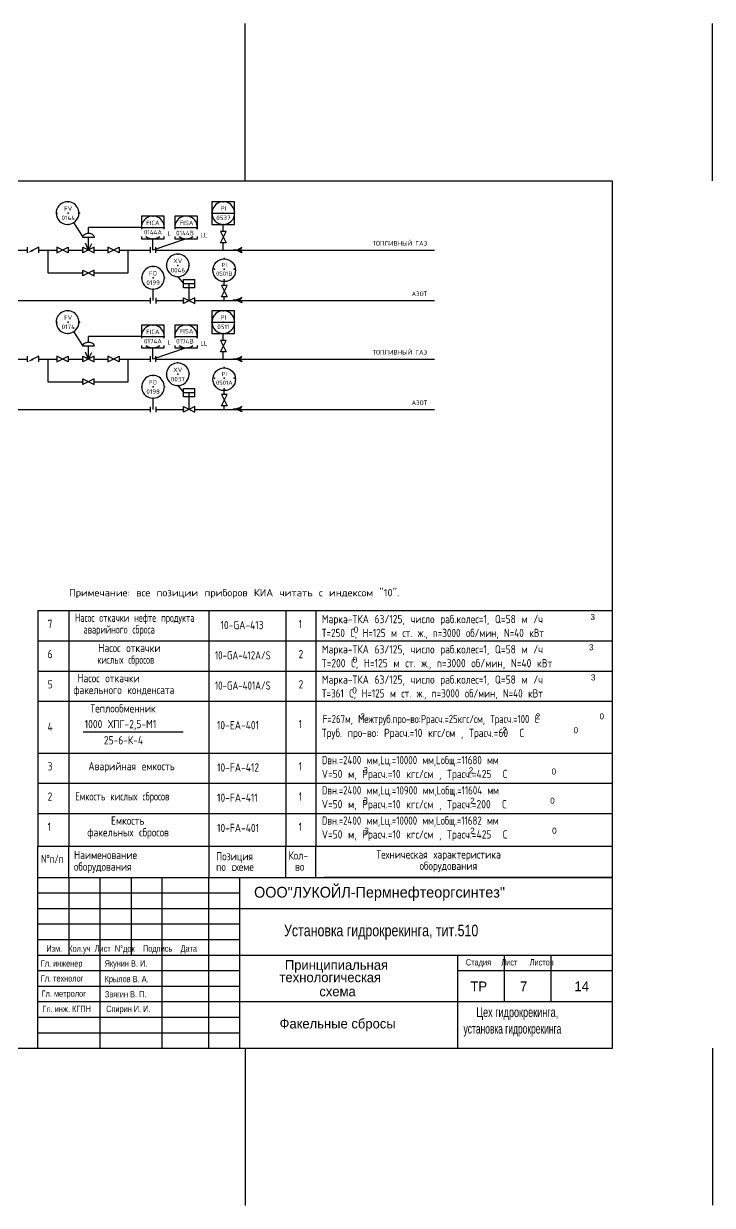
# Model space of a CAD drawing. Extents: x 173.9 to 269, y 119.5 to 158.6.
# Drawn here: x 246.2 to 268.97, y 119.52 to 158.62 of the extents above; entities that cross this region are included whole.
import ezdxf
from ezdxf.enums import TextEntityAlignment as Align

# ---------------------------------------------------------------- set-up
doc = ezdxf.new("R2010")
doc.units = 0
doc.linetypes.add('DASHED', pattern=[0.1875, 0.125, -0.0625])
doc.layers.get('0').update_dxf_attribs({"linetype": 'CONTINUOUS'})
for name, color, linetype in [('1', 7, 'CONTINUOUS'), ('CORPORATSERV', 3, 'CONTINUOUS'), ('IN-ATTRIBS', 7, 'CONTINUOUS'), ('IN-INST-TAP', 7, 'CONTINUOUS'), ('IN-INSTRUMENT', 7, 'CONTINUOUS'), ('IN-MIN-PROC', 2, 'CONTINUOUS'), ('IN-SOFTWARE', 7, 'CONTINUOUS'), ('IN-TEXT', 1, 'CONTINUOUS'), ('СЛОЙ1', 3, 'CONTINUOUS'), ('СЛОЙ2', 5, 'CONTINUOUS'), ('СЛОЙ3', 6, 'CONTINUOUS')]:
    doc.layers.add(name, color=color, linetype=linetype)
doc.styles.add('ATTRIBS', font='SIMPLEX', dxfattribs={"width": 0.9, "height": 0.1})
doc.styles.add('NARROW', font='simplex', dxfattribs={"width": 0.75, "height": 0.1})
doc.styles.add('S1', font='SIMPLEX', dxfattribs={"height": 0.1})
doc.styles.add('STYLE', font='txt.shx', dxfattribs={"width": 0.8, "height": 4})

# ---------------------------------------------------------------- blocks, each defined once
blk = doc.blocks.new('PF35')
blk.add_lwpolyline([(0, -0.0625), (0.25, 0.0625), (0.25, -0.0625), (0, 0.0625)], close=True)
at = {"layer": 'IN-ATTRIBS', "style": 'S1'}
for tag, p in [('MODE', (0.125, 0.078125)), ('SIZE', (0.125, -0.1875))]:
    blk.add_attdef(tag, text='', height=0.1, dxfattribs=at).set_placement(p, align=Align.CENTER)
blk = doc.blocks.new('X1', base_point=(27.875, 16.125))
for p, q in [((28, 16.0625), (27.75, 16.1875)), ((27.75, 16.0625), (28, 16.1875)), ((27.75, 16.1875), (27.75, 16.0625)), ((28, 16.1875), (28, 16.0625))]:
    blk.add_line(p, q)
for p in [(27.75, 16.125), (28, 16.125)]:
    blk.add_point(p)
blk = doc.blocks.new('PH29B')
at = {"linetype": 'Continuous'}
blk.add_line((-0.25, 0), (0.25, 0), dxfattribs=at)
for points in [[(0.25, -0.038), (0.25, 0.25), (-0.25, 0.25), (-0.25, -0.038)], [(-0.25, -0.199), (-0.25, -0.25), (0.25, -0.25), (0.25, -0.199)]]:
    blk.add_lwpolyline(points)
for start, end in [(351.1529, 188.8471), (232.6037, 307.3963)]:
    blk.add_arc((0, 0), 0.25, start, end)
blk = doc.blocks.new('BUBTEXT')
at = {"layer": 'IN-ATTRIBS'}
for p in [(-0.25, 0), (0, 0.25), (0, 0), (0.25, 0), (0, -0.25)]:
    blk.add_point(p, dxfattribs=at)
at = {"layer": 'IN-ATTRIBS', "flags": 1}
for tag, style, width, p in [('DWGNO', 'ATTRIBS', 0.8, (0.003, 0.447)), ('IDNUM', 'ATTRIBS', 0.8, (0.009, 0.584)), ('FILENO', 'ATTRIBS', 0.8, (-0.003, 0.311)), ('LOC', 'ATTRIBS', 0.8, (-0.08, -0.422)), ('SIG', 'ATTRIBS', 0.8, (-0.087, -0.563)), ('INSTALL', 'ATTRIBS', 0.8, (-0.087, -0.699)), ('SERV', 'ATTRIBS', 0.8, (-0.083, -0.838)), ('DATE', 'ATTRIBS', 0.8, (-0.088, -0.969)), ('DES', 'NARROW', 0.75, (-0.087, -1.102)), ('CSYS', 'NARROW', 0.75, (-0.087, -1.243))]:
    blk.add_attdef(tag, text='', height=0.1, dxfattribs=dict(at, style=style, width=width)).set_placement(p, align=Align.CENTER)
at = {"layer": 'IN-ATTRIBS', "style": 'ATTRIBS', "flags": 1}
blk.add_attdef('SYSCDI', text='', height=0.1, dxfattribs=at).set_placement((-0.312, 0.312), align=Align.RIGHT)
at = {"layer": 'IN-ATTRIBS', "style": 'S1'}
for tag, p in [('XT', (0.324, 0.257)), ('A1', (0.323, 0.115)), ('A2', (0.323, -0.035)), ('A3', (0.323, -0.185)), ('RES', (0.323, -0.342))]:
    blk.add_attdef(tag, p, '', height=0.1, dxfattribs=at)
at = {"layer": 'IN-ATTRIBS', "style": 'ATTRIBS'}
blk.add_attdef('SYSCDV', text='', height=0.1, dxfattribs=at).set_placement((-0.312, 0.141), align=Align.RIGHT)
at = {"layer": 'IN-ATTRIBS', "style": 'S1'}
for tag, p in [('INSTTYPE', (0, 0.05)), ('TAGNUM', (0.002, -0.156)), ('MD', (0.402, -0.565)), ('SZ', (0.402, -0.696))]:
    blk.add_attdef(tag, text='', height=0.1, dxfattribs=at).set_placement(p, align=Align.CENTER)
blk = doc.blocks.new('PF35A')
blk.add_lwpolyline([(0, -0.0625), (0.25, 0.0625), (0.25, -0.0625), (0, 0.0625)], close=True)
blk = doc.blocks.new('PE2')
for points in [[(0, 0, 0.150368), (0.188, 0.062, 0.150368)], [(0.125, 0, 0.206864), (0.188, 0.062, 0.206864)], [(0.125, 0, -0.206864), (0.188, -0.062, -0.206864)]]:
    blk.add_lwpolyline(points, format="xyb")
blk.add_arc((-0.008, -0.336), 0.336, 54.4623, 88.6678)
for points in [[(0, 0), (0.125, 0), (0.04, 0.003), (0.141, 0.008)], [(0, 0), (0.125, 0), (0.04, -0.003), (0.141, -0.008)], [(0.04, 0.003), (0.141, 0.008), (0.079, 0.011), (0.156, 0.019)], [(0.079, 0.011), (0.156, 0.019), (0.117, 0.024), (0.169, 0.031)], [(0.117, 0.024), (0.169, 0.031), (0.154, 0.041), (0.179, 0.046)], [(0.154, 0.041), (0.179, 0.046), (0.188, 0.062)], [(0.04, -0.003), (0.141, -0.008), (0.079, -0.011), (0.156, -0.019)], [(0.079, -0.011), (0.156, -0.019), (0.117, -0.024), (0.169, -0.031)], [(0.117, -0.024), (0.169, -0.031), (0.154, -0.041), (0.179, -0.046)], [(0.154, -0.041), (0.179, -0.046), (0.188, -0.062)]]:
    blk.add_solid(points)
blk = doc.blocks.new('A$C3651288F')
at = {"layer": 'CORPORATSERV', "color": 7, "style": 'STYLE'}
blk.add_text('Примечание: все позиции приборов КИА читать с индексом "10".', height=0.24035, dxfattribs=at).set_placement((0, 0.04, -0.767))

msp = doc.modelspace()

# ---------------------------------------------------------------- linework, layer by layer
at = {"color": 2}
for p, q in [((253.522, 153.423), (253.522, 158.622)), ((248.335, 151.13), (248.237, 151.355)), ((248.342, 151.13), (248.448, 151.351)), ((251.48, 149.883), (251.48, 150.156)), ((251.48, 150.156), (251.855, 150.156)), ((251.855, 149.883), (251.855, 150.156)), ((251.48, 150.02), (251.855, 150.02)), ((248.335, 147.525), (248.237, 147.75)), ((248.342, 147.525), (248.448, 147.746)), ((251.48, 146.551), (251.855, 146.551)), ((251.48, 146.279), (251.48, 146.551)), ((251.48, 146.415), (251.855, 146.415)), ((251.855, 146.279), (251.855, 146.551)), ((253.522, 124.723), (253.522, 119.525))]:
    msp.add_line(p, q, dxfattribs=at)
at = {"color": 4}
for p, q in [((268.969, 153.424, -0.861), (268.969, 158.623, -0.861)), ((268.969, 124.723), (268.969, 119.526, -0.861))]:
    msp.add_line(p, q, dxfattribs=at)
at = {"color": 7}
for p, q in [((252.423, 152.355), (253.173, 152.355)), ((248.158, 151.578), (247.854, 152.042)), ((248.342, 151.692), (248.342, 151.88)), ((250.093, 151.88), (248.342, 151.88)), ((251.567, 151.505), (250.468, 151.13)), ((251.292, 150.25), (251.48, 150.02)), ((248.158, 147.973), (247.854, 148.437)), ((250.093, 148.275), (248.342, 148.275)), ((248.342, 148.087), (248.342, 148.275)), ((251.567, 147.9), (250.468, 147.525)), ((251.292, 146.645), (251.48, 146.415))]:
    msp.add_line(p, q, dxfattribs=at)
at = {"color": 5}
for p, q in [((243.983, 151.13), (246.326, 151.13)), ((246.701, 151.13), (247.296, 151.13)), ((246.998, 151.13), (246.998, 150.378)), ((247.671, 151.13), (248.155, 151.13)), ((248.53, 151.13), (248.976, 151.13)), ((249.351, 151.13), (250.374, 151.13)), ((249.648, 150.378), (249.648, 151.13)), ((250.561, 151.13), (259.776, 151.13)), ((246.998, 150.378), (248.134, 150.378)), ((248.53, 150.378), (249.648, 150.378)), ((245.854, 149.462), (250.38, 149.462)), ((250.568, 149.462), (251.48, 149.462)), ((251.855, 149.462), (259.776, 149.462)), ((243.983, 147.525), (246.326, 147.525)), ((246.701, 147.525), (247.296, 147.525)), ((246.998, 147.525), (246.998, 146.773)), ((247.671, 147.525), (248.155, 147.525)), ((248.53, 147.525), (248.976, 147.525)), ((249.351, 147.525), (250.374, 147.525)), ((249.648, 146.773), (249.648, 147.525)), ((250.561, 147.525), (259.776, 147.525)), ((246.998, 146.773), (248.134, 146.773)), ((248.53, 146.773), (249.648, 146.773)), ((245.854, 145.857), (250.38, 145.857)), ((250.568, 145.857), (251.48, 145.857)), ((251.855, 145.857), (259.776, 145.857))]:
    msp.add_line(p, q, dxfattribs=at)
at = {"linetype": 'Continuous'}
msp.add_line((252.423, 148.75), (253.173, 148.75), dxfattribs=at)
at = {"color": 1}
for p, q in [((246.661, 131.405, 0.172), (265.667, 131.405, 0.001)), ((247.689, 130.368), (247.689, 131.405, -0.144)), ((254.861, 130.368, 0.318), (254.861, 131.405, 0.172)), ((255.861, 130.368, 0.318), (255.861, 131.405, 0.172)), ((246.661, 130.368, 0.172), (265.667, 130.368, 0.172)), ((250.774, 124.723, 0.861), (250.774, 130.368, 0.861)), ((252.317, 124.723, 0.861), (252.317, 130.368, 0.861)), ((253.345, 124.723, 0.861), (253.345, 130.368, 0.861)), ((265.667, 130.368, 0.172), (256.121, 130.368, 0.172)), ((246.661, 129.864, 0.861), (253.345, 129.864, 0.861)), ((246.661, 129.35, 0.861), (265.667, 129.35, 0.861)), ((246.661, 128.836, 0.861), (253.345, 128.836, 0.861)), ((246.661, 128.322, 0.861), (253.345, 128.322, 0.861)), ((246.661, 127.808, 0.861), (265.667, 127.808, 0.861)), ((260.543, 127.808, 0.861), (260.543, 124.723, 0.861)), ((262.086, 127.808, 0.861), (262.086, 126.265, 0.861)), ((263.628, 127.808, 0.861), (263.628, 126.265, 0.861)), ((246.661, 127.294, 0.861), (253.345, 127.294, 0.861)), ((260.543, 127.294, 0.861), (265.667, 127.294, 0.861)), ((246.661, 126.779, 0.861), (253.345, 126.779, 0.861)), ((246.661, 126.265, 0.861), (265.667, 126.265, 0.861)), ((246.661, 125.751, 0.861), (253.345, 125.751, 0.861)), ((246.661, 125.237, 0.861), (253.345, 125.237, 0.861))]:
    msp.add_line(p, q, dxfattribs=at)
at = {"color": 1, "linetype": 'Continuous'}
for p, q in [((247.689, 130.368), (247.689, 127.808)), ((248.717, 130.368), (248.717, 124.723)), ((249.746, 130.368), (249.746, 127.808))]:
    msp.add_line(p, q, dxfattribs=at)
at = {"color": 7}
for points in [[(253.173, 152.297), (253.173, 152.73), (252.423, 152.73), (252.423, 152.297)], [(252.423, 152.355), (252.423, 151.98), (253.173, 151.98), (253.173, 152.355)], [(253.173, 148.693), (253.173, 149.125), (252.423, 149.125), (252.423, 148.693)], [(252.423, 148.75), (252.423, 148.375), (253.173, 148.375), (253.173, 148.75)]]:
    msp.add_lwpolyline(points, dxfattribs=at)
for centre in [(252.828, 150.461), (252.828, 146.856)]:
    msp.add_circle(centre, 0.375, dxfattribs=at)
for centre, start, end in [((247.648, 152.355), 351.1529, 188.8471), ((252.798, 152.355), 351.1529, 188.8471), ((247.648, 152.355), 180, 0), ((252.798, 152.355), 180, 0), ((251.292, 150.625), 351.1529, 188.8471), ((250.474, 150.212), 351.1529, 188.8471), ((251.292, 150.625), 188.8471, 351.1529), ((250.474, 150.212), 188.8471, 351.1529), ((247.648, 148.75), 351.1529, 188.8471), ((252.798, 148.75), 351.1529, 188.8471), ((247.648, 148.75), 180, 0), ((252.798, 148.75), 180, 0), ((251.292, 147.02), 351.1529, 188.8471), ((250.474, 146.607), 351.1529, 188.8471), ((251.292, 147.02), 188.8471, 351.1529), ((250.474, 146.607), 188.8471, 351.1529)]:
    msp.add_arc(centre, 0.375, start, end, dxfattribs=at)
at = {"layer": '1', "color": 1, "linetype": 'Continuous'}
msp.add_line((246.661, 124.723), (246.661, 131.405, -0.165), dxfattribs=at)
at = {"layer": 'CORPORATSERV', "color": 1}
msp.add_line((248.169, 135.193, 0.172), (251.474, 135.193, 0.172), dxfattribs=at)
at = {"layer": 'IN-INST-TAP'}
for p, q in [((250.468, 151.13), (250.468, 151.505)), ((250.468, 147.525), (250.468, 147.9))]:
    msp.add_line(p, q, dxfattribs=at)
at = {"layer": 'IN-INST-TAP', "color": 7}
for p, q in [((250.474, 149.462), (250.474, 149.837)), ((250.474, 145.857), (250.474, 146.232))]:
    msp.add_line(p, q, dxfattribs=at)
at = {"layer": 'IN-MIN-PROC'}
for p, q in [((248.53, 151.552), (248.155, 151.552)), ((248.342, 151.13), (248.342, 151.552)), ((246.326, 151.036), (246.326, 151.224)), ((251.855, 149.883), (251.48, 149.883)), ((251.667, 149.462), (251.667, 150.02)), ((248.53, 147.947), (248.155, 147.947)), ((248.342, 147.525), (248.342, 147.947)), ((246.326, 147.431), (246.326, 147.619)), ((251.855, 146.279), (251.48, 146.279)), ((251.667, 145.857), (251.667, 146.415))]:
    msp.add_line(p, q, dxfattribs=at)
for points in [[(248.155, 151.552, -0.126822), (248.168, 151.603, -0.10607), (248.21, 151.651, -0.085783), (248.269, 151.681, -0.075445), (248.342, 151.692, -0.075445), (248.416, 151.681, -0.085783), (248.475, 151.651, -0.10607), (248.517, 151.603, -0.126822), (248.53, 151.552)], [(248.155, 147.947, -0.126822), (248.168, 147.998, -0.10607), (248.21, 148.046, -0.085783), (248.269, 148.076, -0.075445), (248.342, 148.087, -0.075445), (248.416, 148.076, -0.085783), (248.475, 148.046, -0.10607), (248.517, 147.998, -0.126822), (248.53, 147.947)]]:
    msp.add_lwpolyline(points, format="xyb", dxfattribs=at)
for points in [[(246.701, 151.036), (246.701, 151.224), (246.502, 151.124)], [(246.701, 147.431), (246.701, 147.619), (246.502, 147.519)]]:
    msp.add_lwpolyline(points, dxfattribs=at)
for points in [[(246.519, 151.096), (246.326, 151.036), (246.486, 151.153)], [(246.519, 147.491), (246.326, 147.431), (246.486, 147.549)]]:
    msp.add_solid(points, dxfattribs=at)
at = {"layer": 'IN-SOFTWARE', "color": 6}
for p, q in [((175.071, 153.423), (265.667, 153.423)), ((265.667, 124.723), (265.667, 153.423)), ((175.071, 124.723), (265.667, 124.723))]:
    msp.add_line(p, q, dxfattribs=at)
at = {"layer": 'СЛОЙ1'}
for p, q in [((250.374, 151.224), (250.374, 151.036)), ((250.561, 151.224), (250.561, 151.036)), ((250.38, 149.555), (250.38, 149.368)), ((250.568, 149.555), (250.568, 149.368)), ((250.374, 147.619), (250.374, 147.431)), ((250.561, 147.619), (250.561, 147.431)), ((250.38, 145.95), (250.38, 145.763)), ((250.568, 145.95), (250.568, 145.763))]:
    msp.add_line(p, q, dxfattribs=at)
at = {"layer": 'СЛОЙ1', "const_width": 0.0225}
for points in [[(250.374, 151.224), (250.374, 151.036)], [(250.561, 151.036), (250.561, 151.224)], [(250.38, 149.555), (250.38, 149.368)], [(250.568, 149.368), (250.568, 149.555)], [(250.374, 147.619), (250.374, 147.431)], [(250.561, 147.431), (250.561, 147.619)], [(250.38, 145.95), (250.38, 145.763)], [(250.568, 145.763), (250.568, 145.95)]]:
    msp.add_lwpolyline(points, dxfattribs=at)
at = {"layer": 'СЛОЙ2'}
for p, q in [((252.798, 151.742), (252.798, 151.98)), ((252.798, 151.13), (252.798, 151.367)), ((252.828, 149.961), (252.828, 150.086)), ((252.828, 149.462), (252.828, 149.586)), ((252.798, 148.138), (252.798, 148.375)), ((252.798, 147.525), (252.798, 147.763)), ((252.828, 146.356), (252.828, 146.481)), ((252.828, 145.857), (252.828, 145.981))]:
    msp.add_line(p, q, dxfattribs=at)
at = {"layer": 'СЛОЙ3', "color": 1}
for p, q in [((246.661, 139.201, 0.172), (246.661, 131.405, 0.172)), ((246.661, 139.201, 0.172), (265.667, 139.201, 0.172)), ((247.688, 139.198, -0.302), (247.689, 131.401, -0.144)), ((252.315, 139.201, 0.728), (252.317, 130.368, 0.861)), ((254.861, 139.201, 0.172), (254.861, 131.405, 0.172)), ((255.861, 139.201, 0.172), (255.861, 131.405, 0.172)), ((246.661, 138.201, 0.172), (265.667, 138.201, 0.172)), ((246.661, 137.201, 0.172), (265.667, 137.201, 0.172)), ((246.661, 136.201, 0.172), (265.667, 136.201, 0.172)), ((246.661, 134.49, 0.172), (265.667, 134.49, 0.172)), ((246.661, 133.49, 0.172), (265.667, 133.49, 0.172)), ((246.661, 132.49, 0.172), (265.667, 132.49, 0.172))]:
    msp.add_line(p, q, dxfattribs=at)

# ---------------------------------------------------------------- block references
at = {"color": 1}
msp.add_blockref('A$C3651288F', (247.694, 139.636), dxfattribs=at)
at = {"layer": 'IN-INSTRUMENT', "color": 7, "zscale": 1.5}
for p, xscale, yscale, values in [((247.668, 152.355), 1.5, 1.5, {'INSTTYPE': 'FV', 'TAGNUM': '0144'}), ((252.798, 152.355), 1.5, 1.5, {'INSTTYPE': 'PI', 'TAGNUM': '0537'}), ((250.468, 151.88), 1.5, 1.5, {'INSTTYPE': 'FICA', 'TAGNUM': '0144A', 'A3': 'L'}), ((251.292, 150.625), 1.5, 1.5, {'INSTTYPE': 'XV', 'TAGNUM': '0046'}), ((250.474, 150.212), 1.5, 1.5, {'INSTTYPE': 'FO', 'TAGNUM': '0199'}), ((252.828, 150.497), 1.3, 1.4, {'INSTTYPE': 'PI', 'TAGNUM': '0501B'}), ((247.668, 148.75), 1.5, 1.5, {'INSTTYPE': 'FV', 'TAGNUM': '0174'}), ((252.798, 148.75), 1.5, 1.5, {'INSTTYPE': 'PI', 'TAGNUM': '0511'}), ((250.468, 148.275), 1.5, 1.5, {'INSTTYPE': 'FICA', 'TAGNUM': '0174A', 'A3': 'L'}), ((251.292, 147.02), 1.5, 1.5, {'INSTTYPE': 'XV', 'TAGNUM': '0037'}), ((252.828, 146.891), 1.3, 1.4, {'INSTTYPE': 'PI', 'TAGNUM': '0501А'}), ((250.474, 146.607), 1.5, 1.5, {'INSTTYPE': 'FO', 'TAGNUM': '0198'})]:
    msp.add_blockref('BUBTEXT', p, dxfattribs=dict(at, xscale=xscale, yscale=yscale)).add_auto_attribs(values)
at = {"layer": 'IN-INSTRUMENT', "color": 7, "xscale": 1.5, "yscale": 1.5, "zscale": 1.5}
for p in [(250.468, 151.88), (251.567, 151.88), (250.468, 148.275), (251.567, 148.275)]:
    msp.add_blockref('PH29B', p, dxfattribs=at)
at = {"layer": 'IN-MIN-PROC', "xscale": -1.5, "yscale": 1.5, "zscale": 1.5}
for name, p, rotation in [('PF35A', (252.798, 151.367), 270), ('X1', (248.342, 151.13), 180), ('X1', (248.342, 150.378), 180), ('PF35A', (252.828, 149.586), 270), ('X1', (251.667, 149.462), 180), ('PF35A', (252.798, 147.763), 270), ('X1', (248.342, 147.525), 180), ('X1', (248.342, 146.773), 180), ('PF35A', (252.828, 145.981), 270), ('X1', (251.667, 145.857), 180)]:
    msp.add_blockref(name, p, dxfattribs=dict(at, rotation=rotation))
at = {"layer": 'IN-MIN-PROC', "xscale": 1.5, "yscale": 1.5, "zscale": 1.5}
for p in [(247.296, 151.13), (248.976, 151.13), (247.296, 147.525), (248.976, 147.525)]:
    msp.add_blockref('PF35', p, dxfattribs=at)
at = {"layer": 'IN-MIN-PROC', "linetype": 'DASHED', "xscale": 1.5, "yscale": 1.5, "zscale": 1.5}
for p in [(253.129, 151.13), (253.129, 149.477), (253.129, 147.525), (253.129, 145.872)]:
    msp.add_blockref('PE2', p, dxfattribs=at)

# ---------------------------------------------------------------- texts
at = {"layer": 'CORPORATSERV', "color": 1, "style": 'STYLE'}
for s, height, width, p in [('7', 0.273, 0.8, (246.988, 138.626, 0.172)), ('Насос откачки нефте продукта', 0.27315, 0.58, (247.895, 138.83, 0.172)), ('10-GA-413', 0.2732, 0.8, (252.705, 138.587, 0.172)), ('1', 0.273, 0.8, (255.288, 138.626, 0.172)), ('Марка-ТКА 63/125, число раб.колес=1, Q=58 м /ч', 0.27315, 0.8, (256.055, 138.785, 0.172)), ('аварийного сброса', 0.27315, 0.7, (248.174, 138.442, 0.172)), ('Т=250 С, Н=125 м ст. ж., n=3000 об/мин, N=40 кВт', 0.27315, 0.77, (256.055, 138.327, 0.172)), ('Насос откачки', 0.27315, 0.8, (248.664, 137.83, 0.172)), ('Марка-ТКА 63/125, число раб.колес=1, Q=58 м /ч', 0.27315, 0.8, (256.055, 137.785, 0.172)), ('6', 0.273, 0.8, (246.988, 137.626, 0.172)), ('кислых сбросов', 0.27315, 0.65, (248.634, 137.442, 0.172)), ('10-GA-412A/S', 0.27315, 0.75, (252.521, 137.587, 0.172)), ('2', 0.273, 0.8, (255.288, 137.626, 0.172)), ('Т=200 С, Н=125 м ст. ж., n=3000 об/мин, N=40 кВт', 0.27315, 0.8, (256.055, 137.327, 0.172)), ('5', 0.273, 0.8, (246.988, 136.626, 0.172)), ('Насос откачки ', 0.27315, 0.8, (247.974, 136.83, 0.172)), ('10-GA-401A/S', 0.27315, 0.75, (252.521, 136.587, 0.172)), ('2', 0.273, 0.8, (255.288, 136.626, 0.172)), ('Марка-ТКА 63/125, число раб.колес=1, Q=58 м /ч', 0.27315, 0.8, (256.055, 136.785, 0.172)), ('факельного конденсата', 0.27315, 0.79, (247.843, 136.442, 0.172)), ('Т=361 С, Н=125 м ст. ж., n=3000 об/мин, N=40 кВт', 0.27315, 0.77, (256.055, 136.327, 0.172)), ('Теплообменник', 0.27315, 0.8, (248.401, 135.83, 0.172)), ('F=267м, Межтруб.про-во:Ррасч.=25кгс/см, Трасч.=100 С', 0.27315, 0.74, (256.086, 135.48)), ('4', 0.273, 0.8, (246.988, 135.224, 0.172)), ('1000 ХПГ-2,5-М1', 0.27315, 0.8, (248.215, 135.312, 0.172)), ('10-ЕА-401', 0.2732, 0.8, (252.586, 135.275, 0.172)), ('1', 0.273, 0.8, (255.288, 135.314, 0.172)), ('Труб. про-во: Ррасч.=10 кгс/см , Трасч.=60  С', 0.27315, 0.8, (256.055, 135.021, 0.172)), ('25-6-К-4', 0.2732, 0.8, (248.849, 134.777, 0.172)), ('3', 0.273, 0.8, (246.988, 133.914, 0.172)), ('Аварийная емкость ', 0.27315, 0.8, (248.336, 133.919, 0.172)), ('10-FA-412', 0.2732, 0.8, (252.591, 133.876, 0.172)), ('1', 0.273, 0.8, (255.288, 133.914, 0.172)), ('Dвн.=2400 мм,Lц.=10000 мм,Lобщ.=11680 мм', 0.27315, 0.75, (256.055, 134.119, 0.172)), ('V=50 м, Ррасч.=10 кгс/см , Трасч.=425  С', 0.27315, 0.8, (256.055, 133.661, 0.172)), ('Dвн.=2400 мм,Lц.=10900 мм,Lобщ.=11604 мм', 0.27315, 0.75, (256.055, 133.119, 0.172)), ('2', 0.273, 0.8, (246.988, 132.914, 0.172)), ('Емкость кислых сбросов', 0.27315, 0.72, (247.902, 132.92, 0.172)), ('10-FA-411', 0.2732, 0.8, (252.591, 132.876, 0.172)), ('1', 0.273, 0.8, (255.288, 132.914, 0.172)), ('V=50 м, Ррасч.=10 кгс/см , Трасч.=200  С', 0.27315, 0.8, (256.055, 132.661, 0.172)), ('1', 0.273, 0.8, (246.988, 131.914, 0.172)), ('Емкость ', 0.2732, 0.8, (249.084, 132.119, 0.172)), ('1', 0.273, 0.8, (255.288, 131.914, 0.172)), ('Dвн.=2400 мм,Lц.=10000 мм,Lобщ.=11682 мм', 0.27315, 0.75, (256.055, 132.119, 0.172)), ('факельных сбросов', 0.27315, 0.8, (248.304, 131.73, 0.172)), ('10-FA-401', 0.2732, 0.8, (252.591, 131.876, 0.172)), ('V=50 м, Ррасч.=10 кгс/см , Трасч.=425  С', 0.27315, 0.8, (256.055, 131.661, 0.172)), ('N%%dп/п', 0.2732, 0.7, (246.775, 130.851, -0.689)), ('Наименование', 0.27315, 0.8, (247.86, 130.982, -0.689)), ('Позиция', 0.2732, 0.8, (252.56, 130.94, -1.286)), ('Кол-', 0.2732, 0.8, (254.953, 130.965, -0.543)), ('Техническая характеристика', 0.27315, 0.8, (257.856, 130.998, -0.689)), ('оборудования', 0.27315, 0.8, (247.86, 130.596, -0.689)), ('по схеме', 0.2732, 0.8, (252.56, 130.588, -1.286)), ('во', 0.2732, 0.8, (255.169, 130.596, -0.543)), ('оборудования', 0.27315, 0.8, (259.287, 130.623, -0.689))]:
    msp.add_text(s, height=height, dxfattribs=dict(at, width=width)).set_placement(p)
at = {"layer": 'CORPORATSERV', "color": 1}
for s, height, p in [('ООО"ЛУКОЙЛ-Пермнефтеоргсинтез"', 0.35601, (253.815, 129.707)), ('Принципиальная', 0.32192, (254.833, 127.318)), ('технологическая ', 0.32192, (254.657, 126.909)), ('схема', 0.3219, (255.973, 126.442)), ('ТР', 0.3219, (260.971, 126.61)), ('7', 0.322, (262.609, 126.61)), ('14', 0.3219, (264.41, 126.61)), ('Факельные сбросы', 0.32192, (254.657, 125.378))]:
    msp.add_text(s, height=height, dxfattribs=at).set_placement(p)
for s, height, width, p in [('Установка гидрокрекинга, тит.510', 0.38307, 0.8, (254.806, 128.427)), ('Изм.   Кол.уч  Лист  N%%dдок    Подпись    Дата', 0.20855, 0.7, (246.945, 127.916)), ('Гл. инженер', 0.20855, 0.8, (246.762, 127.424)), ('Якунин В. И.', 0.20855, 0.8, (248.872, 127.424)), ('Стадия     Лист      Листов', 0.20855, 0.7, (260.818, 127.462)), ('Гл. технолог', 0.20855, 0.8, (246.762, 126.928)), ('Крылов В. А.', 0.20855, 0.7, (248.872, 126.909)), ('Гл. метролог', 0.20855, 0.7, (246.789, 126.426)), ('Звягин В. П.', 0.20855, 0.8, (248.883, 126.407)), ('Гл. инж. КГПН', 0.20855, 0.7, (246.815, 125.92)), ('Спирин И. И.', 0.20855, 0.8, (248.924, 125.92)), ('Цех гидрокрекинга,', 0.32192, 0.7, (261.164, 125.755)), ('установка гидрокрекинга', 0.32192, 0.65, (260.741, 125.207))]:
    msp.add_text(s, height=height, dxfattribs=dict(at, width=width)).set_placement(p)
at = {"layer": 'IN-TEXT', "color": 7, "linetype": 'Continuous', "style": 'S1'}
for p in [(251.354, 151.954), (251.354, 148.371)]:
    msp.add_text('FISA', height=0.15, dxfattribs=at).set_placement(p)
at = {"layer": 'IN-TEXT', "color": 7, "style": 'S1'}
for s, p in [('0144B', (251.237, 151.62)), ('LL', (252.038, 151.554)), ('0174B', (251.237, 148.038)), ('LL', (252.038, 147.972))]:
    msp.add_text(s, height=0.15, dxfattribs=at).set_placement(p)
at = {"layer": 'IN-TEXT', "linetype": 'Continuous', "style": 'S1'}
for s, p in [('ТОПЛИВНЫЙ ГАЗ', (257.73, 151.279)), ('АЗОТ', (259.023, 149.61)), ('ТОПЛИВНЫЙ ГАЗ', (257.73, 147.674)), ('АЗОТ', (259.023, 146.005))]:
    msp.add_text(s, height=0.15, dxfattribs=at).set_placement(p)
at = {"layer": 'IN-TEXT', "color": 1}
for s, p in [('3', (264.938, 138.892, 0.172)), ('0', (257.112, 138.474, 0.172)), ('3', (264.89, 137.892, 0.172)), ('0', (257.076, 137.474, 0.172)), ('3', (264.954, 136.892, 0.172)), ('0', (257.065, 136.46, 0.172)), ('2', (257.334, 135.604, 0.172)), ('2', (263.132, 135.604, 0.172)), ('0', (265.239, 135.604, 0.172)), ('2', (262.023, 135.146, 0.172)), ('0', (264.383, 135.146, 0.172)), ('3', (257.429, 133.829, 0.172)), ('2', (260.914, 133.817, 0.172)), ('0', (263.655, 133.779, 0.172)), ('3', (257.429, 132.826, 0.172)), ('2', (260.962, 132.814, 0.172)), ('0', (263.607, 132.814, 0.172)), ('3', (257.461, 131.822, 0.172)), ('2', (260.962, 131.822, 0.172)), ('0', (263.67, 131.822, 0.172))]:
    msp.add_text(s, height=0.2, dxfattribs=at).set_placement(p)

doc.saveas('drawing.dxf')
